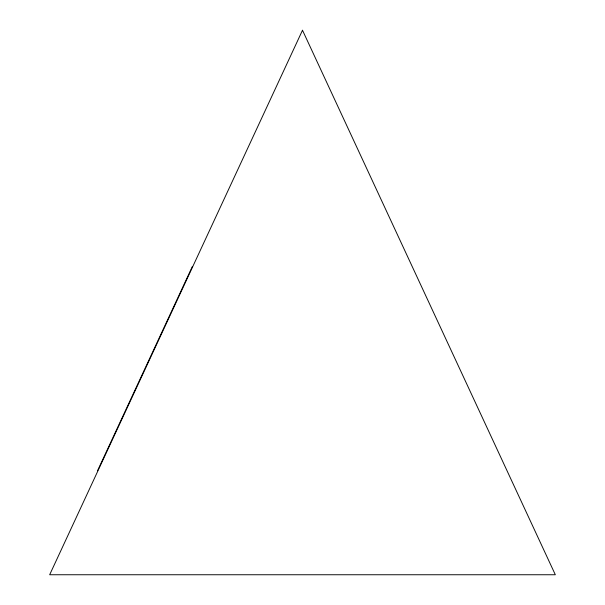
<?xml version="1.0" encoding="UTF-8"?>
<svg xmlns="http://www.w3.org/2000/svg" width="605" height="605" viewBox="0 0 605 605"><rect width="100%" height="100%" fill="white"/><g stroke="black" fill="none" stroke-linecap="round" stroke-linejoin="round"><path stroke-width="0.91" d="M97.534 470.735L192.398 266.419M302.5 30.25L49.671 574.75L555.33 574.75L302.5 30.25"/></g></svg>
